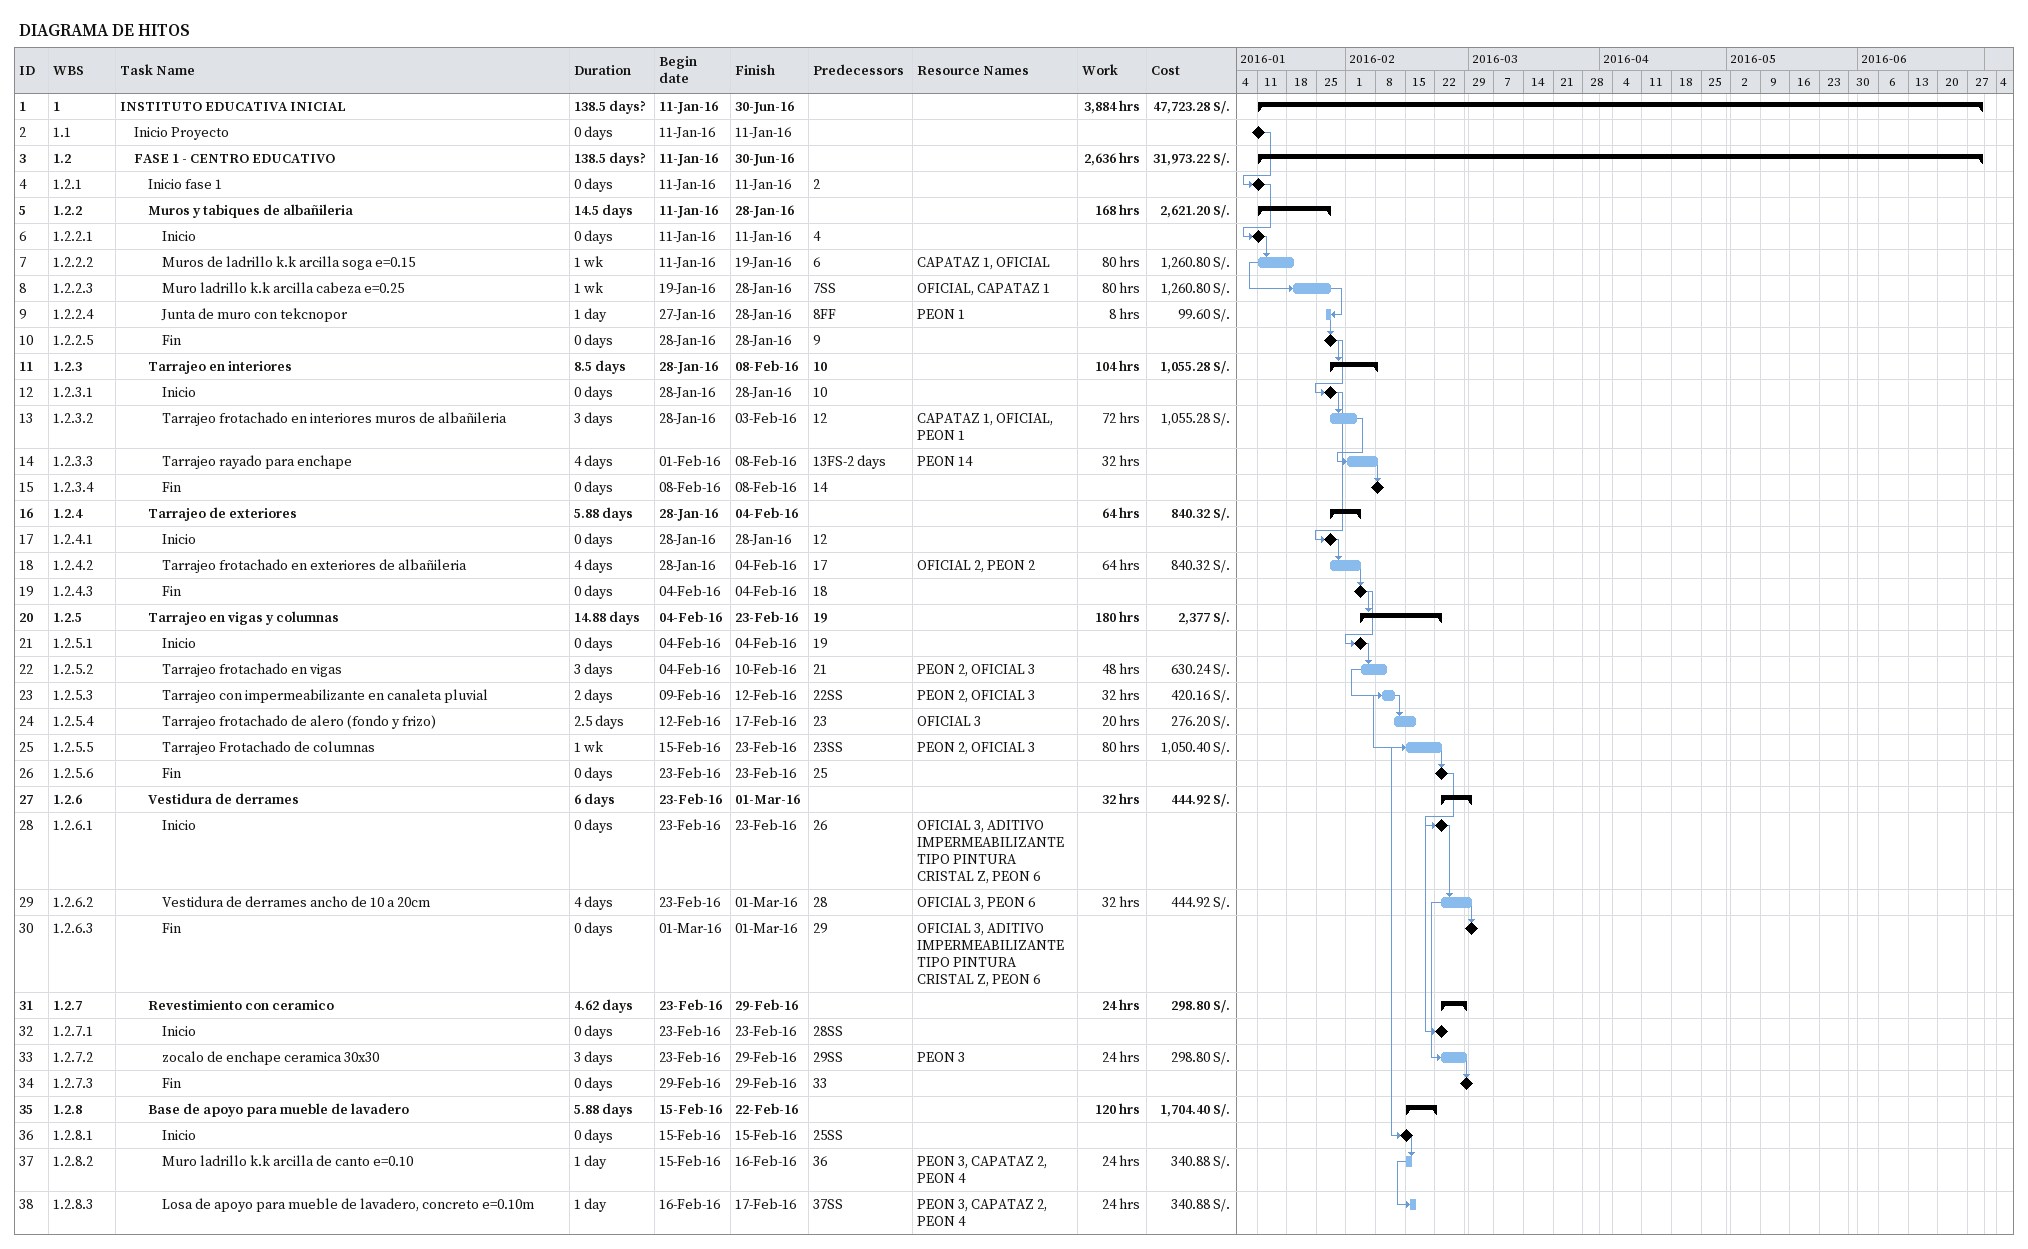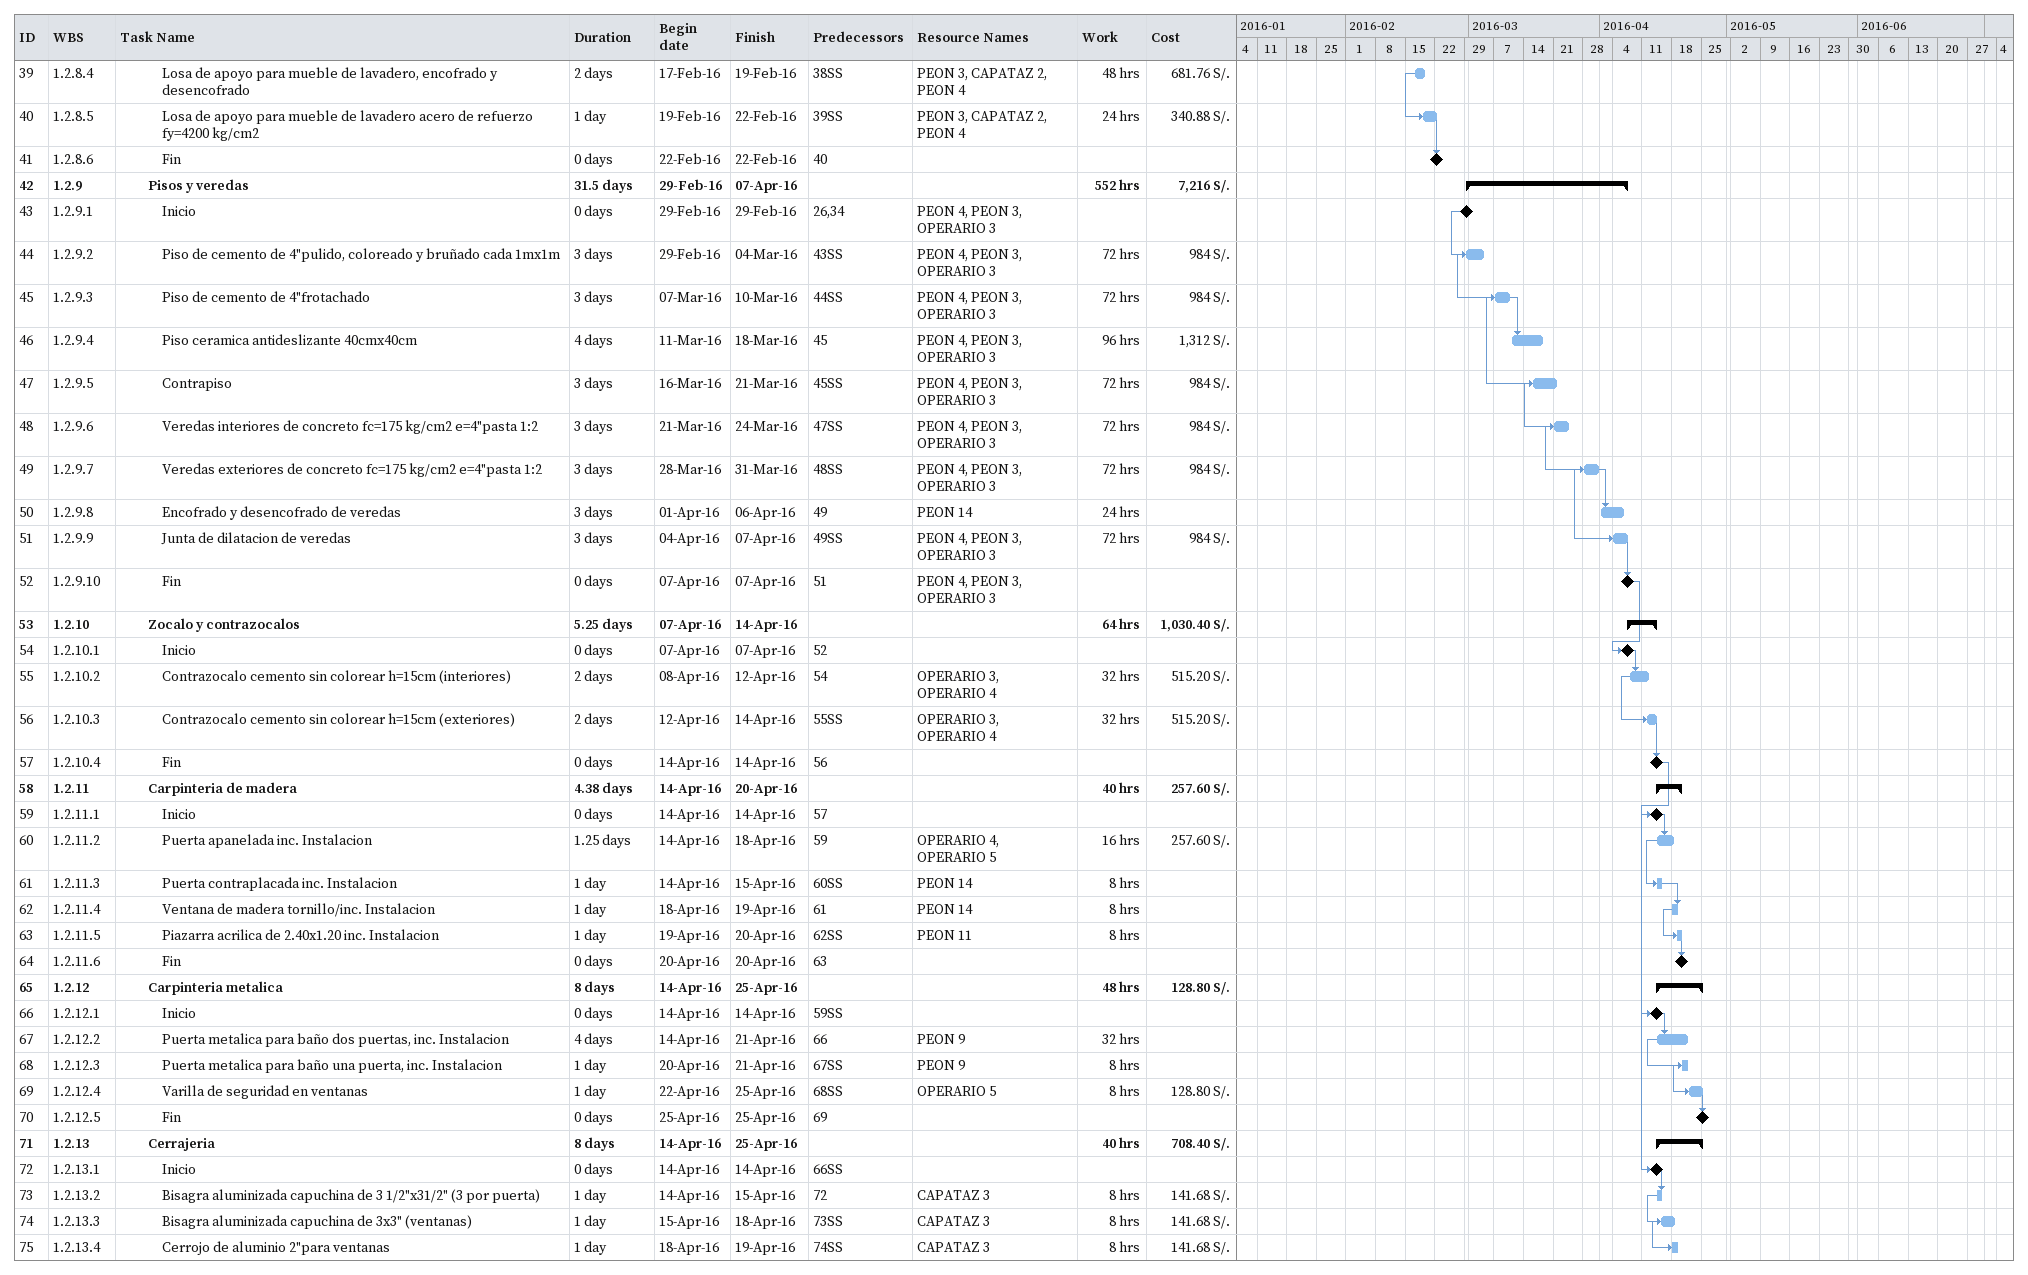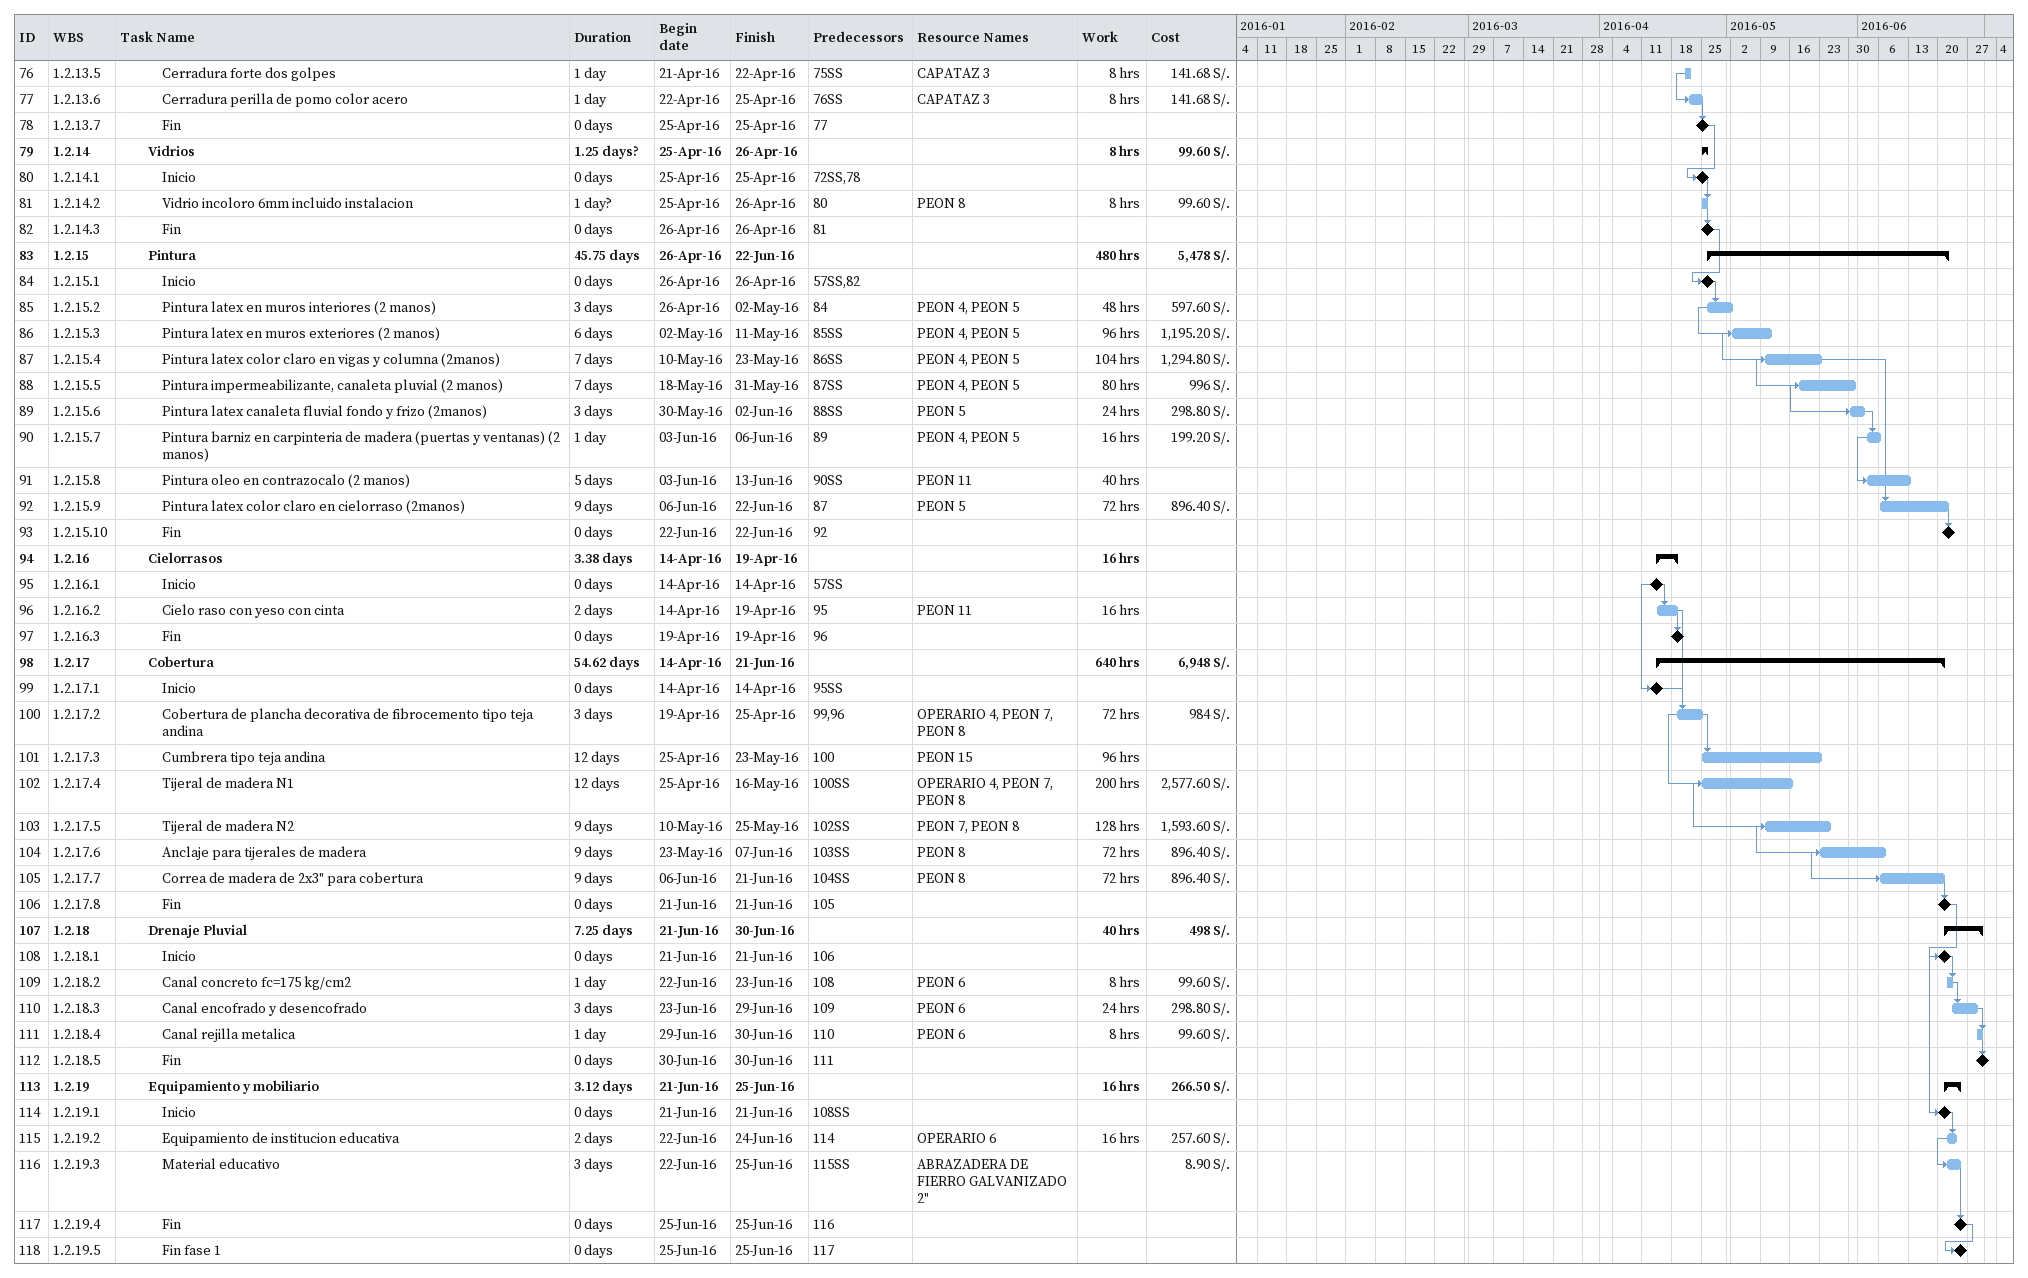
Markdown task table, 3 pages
DIAGRAMA DE HITOS

| ID | WBS | Task | Duration | Start | Finish | Predecessors | Resources | Work (h) | Cost (S/.) |
|---|---|---|---|---|---|---|---|---|---|
| 1 | 1 | **INSTITUTO EDUCATIVA INICIAL** | 138.5d? | 2016-01-11 | 2016-06-30 |  |  | 3884 | 47723.28 |
| 2 | 1.1 | Inicio Proyecto | 0d | 2016-01-11 | 2016-01-11 |  |  |  |  |
| 3 | 1.2 | **FASE 1 - CENTRO EDUCATIVO** | 138.5d? | 2016-01-11 | 2016-06-30 |  |  | 2636 | 31973.22 |
| 4 | 1.2.1 | Inicio fase 1 | 0d | 2016-01-11 | 2016-01-11 | 2 |  |  |  |
| 5 | 1.2.2 | **Muros y tabiques de albañileria** | 14.5d | 2016-01-11 | 2016-01-28 |  |  | 168 | 2621.20 |
| 6 | 1.2.2.1 | Inicio | 0d | 2016-01-11 | 2016-01-11 | 4 |  |  |  |
| 7 | 1.2.2.2 | Muros de ladrillo k.k arcilla soga e=0.15 | 1w | 2016-01-11 | 2016-01-19 | 6 | CAPATAZ 1, OFICIAL | 80 | 1260.80 |
| 8 | 1.2.2.3 | Muro ladrillo k.k arcilla cabeza e=0.25 | 1w | 2016-01-19 | 2016-01-28 | 7SS | OFICIAL, CAPATAZ 1 | 80 | 1260.80 |
| 9 | 1.2.2.4 | Junta de muro con tekcnopor | 1d | 2016-01-27 | 2016-01-28 | 8FF | PEON 1 | 8 | 99.60 |
| 10 | 1.2.2.5 | Fin | 0d | 2016-01-28 | 2016-01-28 | 9 |  |  |  |
| 11 | 1.2.3 | **Tarrajeo en interiores** | 8.5d | 2016-01-28 | 2016-02-08 | 10 |  | 104 | 1055.28 |
| 12 | 1.2.3.1 | Inicio | 0d | 2016-01-28 | 2016-01-28 | 10 |  |  |  |
| 13 | 1.2.3.2 | Tarrajeo frotachado en interiores muros de albañileria | 3d | 2016-01-28 | 2016-02-03 | 12 | CAPATAZ 1, OFICIAL, PEON 1 | 72 | 1055.28 |
| 14 | 1.2.3.3 | Tarrajeo rayado para enchape | 4d | 2016-02-01 | 2016-02-08 | 13FS-2d | PEON 14 | 32 |  |
| 15 | 1.2.3.4 | Fin | 0d | 2016-02-08 | 2016-02-08 | 14 |  |  |  |
| 16 | 1.2.4 | **Tarrajeo de exteriores** | 5.88d | 2016-01-28 | 2016-02-04 |  |  | 64 | 840.32 |
| 17 | 1.2.4.1 | Inicio | 0d | 2016-01-28 | 2016-01-28 | 12 |  |  |  |
| 18 | 1.2.4.2 | Tarrajeo frotachado en exteriores de albañileria | 4d | 2016-01-28 | 2016-02-04 | 17 | OFICIAL 2, PEON 2 | 64 | 840.32 |
| 19 | 1.2.4.3 | Fin | 0d | 2016-02-04 | 2016-02-04 | 18 |  |  |  |
| 20 | 1.2.5 | **Tarrajeo en vigas y columnas** | 14.88d | 2016-02-04 | 2016-02-23 | 19 |  | 180 | 2377 |
| 21 | 1.2.5.1 | Inicio | 0d | 2016-02-04 | 2016-02-04 | 19 |  |  |  |
| 22 | 1.2.5.2 | Tarrajeo frotachado en vigas | 3d | 2016-02-04 | 2016-02-10 | 21 | PEON 2, OFICIAL 3 | 48 | 630.24 |
| 23 | 1.2.5.3 | Tarrajeo con impermeabilizante en canaleta pluvial | 2d | 2016-02-09 | 2016-02-12 | 22SS | PEON 2, OFICIAL 3 | 32 | 420.16 |
| 24 | 1.2.5.4 | Tarrajeo frotachado de alero (fondo y frizo) | 2.5d | 2016-02-12 | 2016-02-17 | 23 | OFICIAL 3 | 20 | 276.20 |
| 25 | 1.2.5.5 | Tarrajeo Frotachado de columnas | 1w | 2016-02-15 | 2016-02-23 | 23SS | PEON 2, OFICIAL 3 | 80 | 1050.40 |
| 26 | 1.2.5.6 | Fin | 0d | 2016-02-23 | 2016-02-23 | 25 |  |  |  |
| 27 | 1.2.6 | **Vestidura de derrames** | 6d | 2016-02-23 | 2016-03-01 |  |  | 32 | 444.92 |
| 28 | 1.2.6.1 | Inicio | 0d | 2016-02-23 | 2016-02-23 | 26 | OFICIAL 3, ADITIVO IMPERMEABILIZANTE TIPO PINTURA CRISTAL Z, PEON 6 |  |  |
| 29 | 1.2.6.2 | Vestidura de derrames ancho de 10 a 20cm | 4d | 2016-02-23 | 2016-03-01 | 28 | OFICIAL 3, PEON 6 | 32 | 444.92 |
| 30 | 1.2.6.3 | Fin | 0d | 2016-03-01 | 2016-03-01 | 29 | OFICIAL 3, ADITIVO IMPERMEABILIZANTE TIPO PINTURA CRISTAL Z, PEON 6 |  |  |
| 31 | 1.2.7 | **Revestimiento con ceramico** | 4.62d | 2016-02-23 | 2016-02-29 |  |  | 24 | 298.80 |
| 32 | 1.2.7.1 | Inicio | 0d | 2016-02-23 | 2016-02-23 | 28SS |  |  |  |
| 33 | 1.2.7.2 | zocalo de enchape ceramica 30x30 | 3d | 2016-02-23 | 2016-02-29 | 29SS | PEON 3 | 24 | 298.80 |
| 34 | 1.2.7.3 | Fin | 0d | 2016-02-29 | 2016-02-29 | 33 |  |  |  |
| 35 | 1.2.8 | **Base de apoyo para mueble de lavadero** | 5.88d | 2016-02-15 | 2016-02-22 |  |  | 120 | 1704.40 |
| 36 | 1.2.8.1 | Inicio | 0d | 2016-02-15 | 2016-02-15 | 25SS |  |  |  |
| 37 | 1.2.8.2 | Muro ladrillo k.k arcilla de canto e=0.10 | 1d | 2016-02-15 | 2016-02-16 | 36 | PEON 3, CAPATAZ 2, PEON 4 | 24 | 340.88 |
| 38 | 1.2.8.3 | Losa de apoyo para mueble de lavadero, concreto e=0.10m | 1d | 2016-02-16 | 2016-02-17 | 37SS | PEON 3, CAPATAZ 2, PEON 4 | 24 | 340.88 |
| 39 | 1.2.8.4 | Losa de apoyo para mueble de lavadero, encofrado y desencofrado | 2d | 2016-02-17 | 2016-02-19 | 38SS | PEON 3, CAPATAZ 2, PEON 4 | 48 | 681.76 |
| 40 | 1.2.8.5 | Losa de apoyo para mueble de lavadero acero de refuerzo fy=4200 kg/cm2 | 1d | 2016-02-19 | 2016-02-22 | 39SS | PEON 3, CAPATAZ 2, PEON 4 | 24 | 340.88 |
| 41 | 1.2.8.6 | Fin | 0d | 2016-02-22 | 2016-02-22 | 40 |  |  |  |
| 42 | 1.2.9 | **Pisos y veredas** | 31.5d | 2016-02-29 | 2016-04-07 |  |  | 552 | 7216 |
| 43 | 1.2.9.1 | Inicio | 0d | 2016-02-29 | 2016-02-29 | 26, 34 | PEON 4, PEON 3, OPERARIO 3 |  |  |
| 44 | 1.2.9.2 | Piso de cemento de 4"pulido, coloreado y bruñado cada 1mx1m | 3d | 2016-02-29 | 2016-03-04 | 43SS | PEON 4, PEON 3, OPERARIO 3 | 72 | 984 |
| 45 | 1.2.9.3 | Piso de cemento de 4"frotachado | 3d | 2016-03-07 | 2016-03-10 | 44SS | PEON 4, PEON 3, OPERARIO 3 | 72 | 984 |
| 46 | 1.2.9.4 | Piso ceramica antideslizante 40cmx40cm | 4d | 2016-03-11 | 2016-03-18 | 45 | PEON 4, PEON 3, OPERARIO 3 | 96 | 1312 |
| 47 | 1.2.9.5 | Contrapiso | 3d | 2016-03-16 | 2016-03-21 | 45SS | PEON 4, PEON 3, OPERARIO 3 | 72 | 984 |
| 48 | 1.2.9.6 | Veredas interiores de concreto fc=175 kg/cm2 e=4"pasta 1:2 | 3d | 2016-03-21 | 2016-03-24 | 47SS | PEON 4, PEON 3, OPERARIO 3 | 72 | 984 |
| 49 | 1.2.9.7 | Veredas exteriores de concreto fc=175 kg/cm2 e=4"pasta 1:2 | 3d | 2016-03-28 | 2016-03-31 | 48SS | PEON 4, PEON 3, OPERARIO 3 | 72 | 984 |
| 50 | 1.2.9.8 | Encofrado y desencofrado de veredas | 3d | 2016-04-01 | 2016-04-06 | 49 | PEON 14 | 24 |  |
| 51 | 1.2.9.9 | Junta de dilatacion de veredas | 3d | 2016-04-04 | 2016-04-07 | 49SS | PEON 4, PEON 3, OPERARIO 3 | 72 | 984 |
| 52 | 1.2.9.10 | Fin | 0d | 2016-04-07 | 2016-04-07 | 51 | PEON 4, PEON 3, OPERARIO 3 |  |  |
| 53 | 1.2.10 | **Zocalo y contrazocalos** | 5.25d | 2016-04-07 | 2016-04-14 |  |  | 64 | 1030.40 |
| 54 | 1.2.10.1 | Inicio | 0d | 2016-04-07 | 2016-04-07 | 52 |  |  |  |
| 55 | 1.2.10.2 | Contrazocalo cemento sin colorear h=15cm (interiores) | 2d | 2016-04-08 | 2016-04-12 | 54 | OPERARIO 3, OPERARIO 4 | 32 | 515.20 |
| 56 | 1.2.10.3 | Contrazocalo cemento sin colorear h=15cm (exteriores) | 2d | 2016-04-12 | 2016-04-14 | 55SS | OPERARIO 3, OPERARIO 4 | 32 | 515.20 |
| 57 | 1.2.10.4 | Fin | 0d | 2016-04-14 | 2016-04-14 | 56 |  |  |  |
| 58 | 1.2.11 | **Carpinteria de madera** | 4.38d | 2016-04-14 | 2016-04-20 |  |  | 40 | 257.60 |
| 59 | 1.2.11.1 | Inicio | 0d | 2016-04-14 | 2016-04-14 | 57 |  |  |  |
| 60 | 1.2.11.2 | Puerta apanelada inc. Instalacion | 1.25d | 2016-04-14 | 2016-04-18 | 59 | OPERARIO 4, OPERARIO 5 | 16 | 257.60 |
| 61 | 1.2.11.3 | Puerta contraplacada inc. Instalacion | 1d | 2016-04-14 | 2016-04-15 | 60SS | PEON 14 | 8 |  |
| 62 | 1.2.11.4 | Ventana de madera tornillo/inc. Instalacion | 1d | 2016-04-18 | 2016-04-19 | 61 | PEON 14 | 8 |  |
| 63 | 1.2.11.5 | Piazarra acrilica de 2.40x1.20 inc. Instalacion | 1d | 2016-04-19 | 2016-04-20 | 62SS | PEON 11 | 8 |  |
| 64 | 1.2.11.6 | Fin | 0d | 2016-04-20 | 2016-04-20 | 63 |  |  |  |
| 65 | 1.2.12 | **Carpinteria metalica** | 8d | 2016-04-14 | 2016-04-25 |  |  | 48 | 128.80 |
| 66 | 1.2.12.1 | Inicio | 0d | 2016-04-14 | 2016-04-14 | 59SS |  |  |  |
| 67 | 1.2.12.2 | Puerta metalica para baño dos puertas, inc. Instalacion | 4d | 2016-04-14 | 2016-04-21 | 66 | PEON 9 | 32 |  |
| 68 | 1.2.12.3 | Puerta metalica para baño una puerta, inc. Instalacion | 1d | 2016-04-20 | 2016-04-21 | 67SS | PEON 9 | 8 |  |
| 69 | 1.2.12.4 | Varilla de seguridad en ventanas | 1d | 2016-04-22 | 2016-04-25 | 68SS | OPERARIO 5 | 8 | 128.80 |
| 70 | 1.2.12.5 | Fin | 0d | 2016-04-25 | 2016-04-25 | 69 |  |  |  |
| 71 | 1.2.13 | **Cerrajeria** | 8d | 2016-04-14 | 2016-04-25 |  |  | 40 | 708.40 |
| 72 | 1.2.13.1 | Inicio | 0d | 2016-04-14 | 2016-04-14 | 66SS |  |  |  |
| 73 | 1.2.13.2 | Bisagra aluminizada capuchina de 3 1/2"x31/2" (3 por puerta) | 1d | 2016-04-14 | 2016-04-15 | 72 | CAPATAZ 3 | 8 | 141.68 |
| 74 | 1.2.13.3 | Bisagra aluminizada capuchina de 3x3" (ventanas) | 1d | 2016-04-15 | 2016-04-18 | 73SS | CAPATAZ 3 | 8 | 141.68 |
| 75 | 1.2.13.4 | Cerrojo de aluminio 2"para ventanas | 1d | 2016-04-18 | 2016-04-19 | 74SS | CAPATAZ 3 | 8 | 141.68 |
| 76 | 1.2.13.5 | Cerradura forte dos golpes | 1d | 2016-04-21 | 2016-04-22 | 75SS | CAPATAZ 3 | 8 | 141.68 |
| 77 | 1.2.13.6 | Cerradura perilla de pomo color acero | 1d | 2016-04-22 | 2016-04-25 | 76SS | CAPATAZ 3 | 8 | 141.68 |
| 78 | 1.2.13.7 | Fin | 0d | 2016-04-25 | 2016-04-25 | 77 |  |  |  |
| 79 | 1.2.14 | **Vidrios** | 1.25d? | 2016-04-25 | 2016-04-26 |  |  | 8 | 99.60 |
| 80 | 1.2.14.1 | Inicio | 0d | 2016-04-25 | 2016-04-25 | 72SS, 78 |  |  |  |
| 81 | 1.2.14.2 | Vidrio incoloro 6mm incluido instalacion | 1d? | 2016-04-25 | 2016-04-26 | 80 | PEON 8 | 8 | 99.60 |
| 82 | 1.2.14.3 | Fin | 0d | 2016-04-26 | 2016-04-26 | 81 |  |  |  |
| 83 | 1.2.15 | **Pintura** | 45.75d | 2016-04-26 | 2016-06-22 |  |  | 480 | 5478 |
| 84 | 1.2.15.1 | Inicio | 0d | 2016-04-26 | 2016-04-26 | 57SS, 82 |  |  |  |
| 85 | 1.2.15.2 | Pintura latex en muros interiores (2 manos) | 3d | 2016-04-26 | 2016-05-02 | 84 | PEON 4, PEON 5 | 48 | 597.60 |
| 86 | 1.2.15.3 | Pintura latex en muros exteriores (2 manos) | 6d | 2016-05-02 | 2016-05-11 | 85SS | PEON 4, PEON 5 | 96 | 1195.20 |
| 87 | 1.2.15.4 | Pintura latex color claro en vigas y columna (2manos) | 7d | 2016-05-10 | 2016-05-23 | 86SS | PEON 4, PEON 5 | 104 | 1294.80 |
| 88 | 1.2.15.5 | Pintura impermeabilizante, canaleta pluvial (2 manos) | 7d | 2016-05-18 | 2016-05-31 | 87SS | PEON 4, PEON 5 | 80 | 996 |
| 89 | 1.2.15.6 | Pintura latex canaleta fluvial fondo y frizo (2manos) | 3d | 2016-05-30 | 2016-06-02 | 88SS | PEON 5 | 24 | 298.80 |
| 90 | 1.2.15.7 | Pintura barniz en carpinteria de madera (puertas y ventanas) (2 manos) | 1d | 2016-06-03 | 2016-06-06 | 89 | PEON 4, PEON 5 | 16 | 199.20 |
| 91 | 1.2.15.8 | Pintura oleo en contrazocalo (2 manos) | 5d | 2016-06-03 | 2016-06-13 | 90SS | PEON 11 | 40 |  |
| 92 | 1.2.15.9 | Pintura latex color claro en cielorraso (2manos) | 9d | 2016-06-06 | 2016-06-22 | 87 | PEON 5 | 72 | 896.40 |
| 93 | 1.2.15.10 | Fin | 0d | 2016-06-22 | 2016-06-22 | 92 |  |  |  |
| 94 | 1.2.16 | **Cielorrasos** | 3.38d | 2016-04-14 | 2016-04-19 |  |  | 16 |  |
| 95 | 1.2.16.1 | Inicio | 0d | 2016-04-14 | 2016-04-14 | 57SS |  |  |  |
| 96 | 1.2.16.2 | Cielo raso con yeso con cinta | 2d | 2016-04-14 | 2016-04-19 | 95 | PEON 11 | 16 |  |
| 97 | 1.2.16.3 | Fin | 0d | 2016-04-19 | 2016-04-19 | 96 |  |  |  |
| 98 | 1.2.17 | **Cobertura** | 54.62d | 2016-04-14 | 2016-06-21 |  |  | 640 | 6948 |
| 99 | 1.2.17.1 | Inicio | 0d | 2016-04-14 | 2016-04-14 | 95SS |  |  |  |
| 100 | 1.2.17.2 | Cobertura de plancha decorativa de fibrocemento tipo teja andina | 3d | 2016-04-19 | 2016-04-25 | 99, 96 | OPERARIO 4, PEON 7, PEON 8 | 72 | 984 |
| 101 | 1.2.17.3 | Cumbrera tipo teja andina | 12d | 2016-04-25 | 2016-05-23 | 100 | PEON 15 | 96 |  |
| 102 | 1.2.17.4 | Tijeral de madera N1 | 12d | 2016-04-25 | 2016-05-16 | 100SS | OPERARIO 4, PEON 7, PEON 8 | 200 | 2577.60 |
| 103 | 1.2.17.5 | Tijeral de madera N2 | 9d | 2016-05-10 | 2016-05-25 | 102SS | PEON 7, PEON 8 | 128 | 1593.60 |
| 104 | 1.2.17.6 | Anclaje para tijerales de madera | 9d | 2016-05-23 | 2016-06-07 | 103SS | PEON 8 | 72 | 896.40 |
| 105 | 1.2.17.7 | Correa de madera de 2x3" para cobertura | 9d | 2016-06-06 | 2016-06-21 | 104SS | PEON 8 | 72 | 896.40 |
| 106 | 1.2.17.8 | Fin | 0d | 2016-06-21 | 2016-06-21 | 105 |  |  |  |
| 107 | 1.2.18 | **Drenaje Pluvial** | 7.25d | 2016-06-21 | 2016-06-30 |  |  | 40 | 498 |
| 108 | 1.2.18.1 | Inicio | 0d | 2016-06-21 | 2016-06-21 | 106 |  |  |  |
| 109 | 1.2.18.2 | Canal concreto fc=175 kg/cm2 | 1d | 2016-06-22 | 2016-06-23 | 108 | PEON 6 | 8 | 99.60 |
| 110 | 1.2.18.3 | Canal encofrado y desencofrado | 3d | 2016-06-23 | 2016-06-29 | 109 | PEON 6 | 24 | 298.80 |
| 111 | 1.2.18.4 | Canal rejilla metalica | 1d | 2016-06-29 | 2016-06-30 | 110 | PEON 6 | 8 | 99.60 |
| 112 | 1.2.18.5 | Fin | 0d | 2016-06-30 | 2016-06-30 | 111 |  |  |  |
| 113 | 1.2.19 | **Equipamiento y mobiliario** | 3.12d | 2016-06-21 | 2016-06-25 |  |  | 16 | 266.50 |
| 114 | 1.2.19.1 | Inicio | 0d | 2016-06-21 | 2016-06-21 | 108SS |  |  |  |
| 115 | 1.2.19.2 | Equipamiento de institucion educativa | 2d | 2016-06-22 | 2016-06-24 | 114 | OPERARIO 6 | 16 | 257.60 |
| 116 | 1.2.19.3 | Material educativo | 3d | 2016-06-22 | 2016-06-25 | 115SS | ABRAZADERA DE FIERRO GALVANIZADO 2" |  | 8.90 |
| 117 | 1.2.19.4 | Fin | 0d | 2016-06-25 | 2016-06-25 | 116 |  |  |  |
| 118 | 1.2.19.5 | Fin fase 1 | 0d | 2016-06-25 | 2016-06-25 | 117 |  |  |  |
